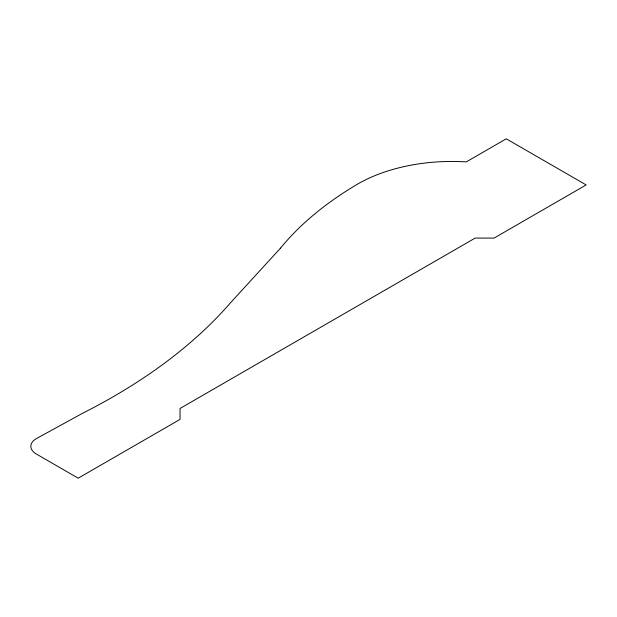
<?xml version="1.0" encoding="UTF-8"?>
<svg xmlns="http://www.w3.org/2000/svg" width="617" height="617" viewBox="0 0 617 617"><rect width="100%" height="100%" fill="white"/><g stroke="black" fill="none" stroke-linecap="round" stroke-linejoin="round"><path stroke-width="0.93" d="M280.527 248.111L230.534 302.746A627.713 362.41 0 0 1 82.362 413.39L35.925 438.849A19.004 10.967 0 0 0 37.082 454.451L78.205 478.19L180.041 419.398L180.041 408.469L475.159 238.085L494.078 238.085L586.15 184.93L506.264 138.81L466.282 161.893A133.179 76.894 0 0 0 355.947 185.077A404.305 233.427 0 0 0 280.527 248.111"/></g></svg>
